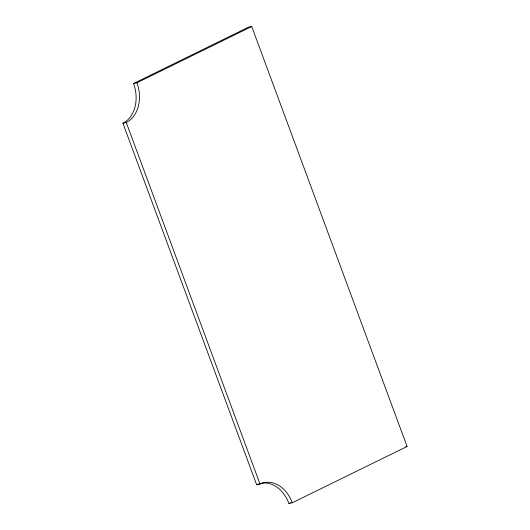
<?xml version="1.0" encoding="UTF-8"?>
<svg xmlns="http://www.w3.org/2000/svg" width="530" height="530" viewBox="0 0 530 530"><rect width="100%" height="100%" fill="white"/><g stroke="black" fill="none" stroke-linecap="round" stroke-linejoin="round"><path stroke-width="0.79" d="M133.567 83.521L248.371 27.242L251.73 26.5L407.086 446.479L292.282 502.758L288.923 503.5A31.363 23.605 77.5 0 0 256.659 484.811L122.914 123.245A31.363 23.605 77.5 0 0 133.567 83.521L136.925 82.779L251.73 26.5M288.923 503.5L290.407 502.771M122.914 123.245L126.272 122.503A31.363 23.605 77.5 0 0 136.925 82.779M405.742 446.777L407.086 446.479M256.659 484.811L260.018 484.069A31.363 23.605 77.5 0 1 292.282 502.758M126.272 122.503L260.018 484.069"/></g></svg>
